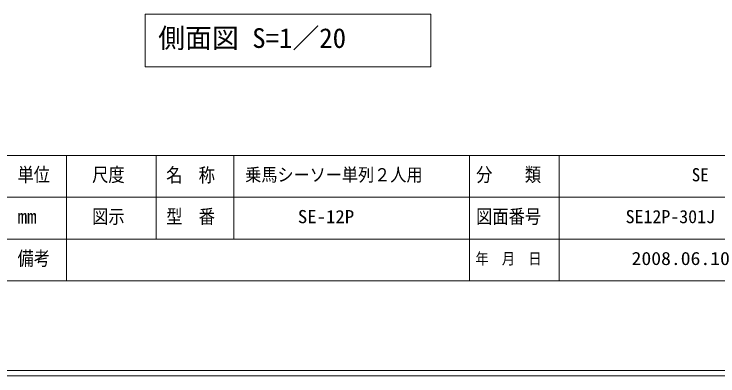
# Model space of a CAD drawing. Units: millimetres at full size, sheet at 1:10, with parts at other scales. Extents: x 5 to 8405, y -9 to 5949.
# Drawn here: x 3829 to 6187, y -9 to 1202 of the extents above; entities that cross this region are included whole.
import ezdxf
from ezdxf.enums import TextEntityAlignment as Align

# ---------------------------------------------------------------- set-up
doc = ezdxf.new("R2010")
doc.units = ezdxf.units.MM
doc.header["$LTSCALE"] = 10
for name, color, linetype, lineweight in [('DEFPOINTS_3', 7, 'Continuous', 0), ('LY_2', 7, 'Continuous', 0), ('LY_5', 7, 'Continuous', 0)]:
    doc.layers.add(name, color=color, linetype=linetype, lineweight=lineweight)
doc.layers.add('LY_4', color=7, linetype='Continuous')
doc.styles.add('ＭＳ ゴシック', font='')
doc.styles.get('ＭＳ ゴシック').set_extended_font_data('MS Gothic')

msp = doc.modelspace()

# ---------------------------------------------------------------- linework, layer by layer
at = {"layer": 'DEFPOINTS_3'}
msp.add_line((5, 8.88), (8405, 8.88), dxfattribs=at)
at = {"layer": 'LY_2'}
for p, q in [((355, 728.88), (8055, 728.88)), ((4005, 728.88), (4005, 448.88)), ((4305, 728.88), (4305, 448.88)), ((4565, 728.88), (4565, 448.88)), ((5355, 728.88), (5355, 308.88)), ((5655, 728.88), (5655, 308.88)), ((3205, 588.88), (4305, 588.88)), ((4305, 588.88), (6655, 588.88)), ((3205, 448.88), (8055, 448.88)), ((4005, 448.88), (4005, 308.88)), ((355, 308.88), (8055, 308.88))]:
    msp.add_line(p, q, dxfattribs=at)
at = {"layer": 'LY_5', "lineweight": 18}
for p, q in [((5225, 1201.61), (4269, 1201.61)), ((4269, 1201.61), (4269, 1025.61)), ((5225, 1025.61), (5225, 1201.61)), ((4269, 1025.61), (5225, 1025.61))]:
    msp.add_line(p, q, dxfattribs=at)
at = {"layer": 'LY_5'}
msp.add_line((25.04, -8.88), (8384.96, -8.88), dxfattribs=at)

# ---------------------------------------------------------------- texts
at = {"layer": 'LY_2', "style": 'ＭＳ ゴシック', "width": 0.85}
for s, height, p in [('単位', 46.92, (3841, 626.88)), ('尺度', 46.92, (4091, 626.88)), ('名\u3000称', 46.92, (4339, 625.6)), ('分\u3000\u3000類', 46.92, (5377, 626.88)), ('図示', 46.92, (4091, 486.88)), ('型\u3000番', 46.92, (4339, 486.88)), ('図面番号', 46.92, (5377, 486.88)), ('備考', 46.92, (3841, 346.88)), ('年\u3000月\u3000日', 38.12, (5375, 352.88))]:
    msp.add_text(s, height=height, dxfattribs=at).set_placement(p, align=Align.BOTTOM_LEFT)
at = {"layer": 'LY_2', "style": 'ＭＳ ゴシック'}
msp.add_text('mm', height=46.92, dxfattribs=at).set_placement((3841, 486.88), align=Align.BOTTOM_LEFT)
at = {"layer": 'LY_4', "style": 'ＭＳ ゴシック'}
for s, width, p in [('乗馬シーソー単列２人用', 0.9, (4603.6, 628.88)), ('SE', 0.95, (6099.29, 628.88)), ('SE-12P', 1.05, (4780, 488.88)), ('2008.06.10', 1.1, (5897.86, 348.88))]:
    msp.add_text(s, height=43.99, dxfattribs=dict(at, width=width)).set_placement(p, align=Align.BOTTOM_LEFT)
msp.add_text('SE12P-301J', height=43.99, dxfattribs=at).set_placement((5877.86, 488.88), align=Align.BOTTOM_LEFT)
at = {"layer": 'LY_5', "style": 'ＭＳ ゴシック'}
msp.add_text('側面図 S=1／20', height=65.98, dxfattribs=at).set_placement((4312.15, 1068.61), align=Align.BOTTOM_LEFT)

doc.saveas('drawing.dxf')
